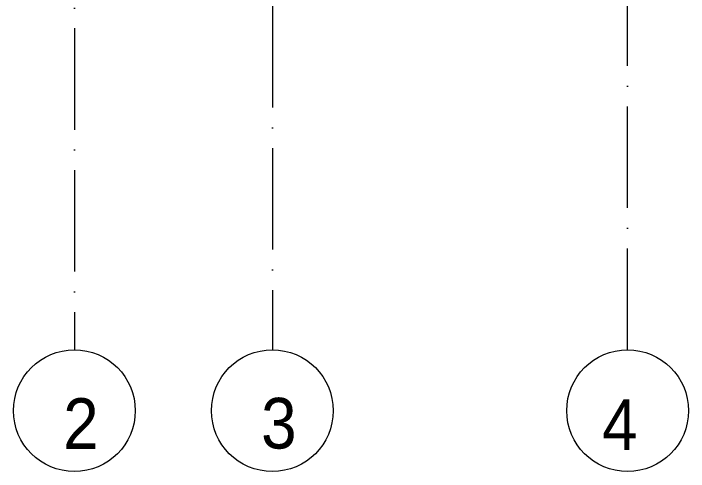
# Model space of a CAD drawing. Header units: millimetres. Extents: x -6467 to 106027, y -7090 to 195095.
# Drawn here: x -600 to 6050, y -7090 to -2573 of the extents above; entities that cross this region are included whole.
import ezdxf

# ---------------------------------------------------------------- set-up
doc = ezdxf.new("R2010")
doc.units = ezdxf.units.MM
doc.linetypes.add('50_200_ШТРИХ_1Т_ш5_п1_п1_', pattern=[1400, 1000, -200, 0, -200])
for name, color, linetype, lineweight, true_color in [('Оси-1', 7, 'Continuous', 20, 0xaaaaaa), ('Оси-2', 7, 'Continuous', 9, 0xaaaaaa), ('Оси-3', 7, '50_200_ШТРИХ_1Т_ш5_п1_п1_', 9, 0xaaaaaa)]:
    doc.layers.add(name, color=color, linetype=linetype, lineweight=lineweight, true_color=true_color)
doc.styles.add('Arial', font='arial.ttf', dxfattribs={"width": 0.9, "height": 500})

# ---------------------------------------------------------------- blocks, each defined once
blk = doc.blocks.new('Ось сетки - Круг_Ø6_00__ISO-2_5_0_9K_-17386508-АИ_План этажа Радиаторы_2')
at = {"layer": 'Оси-1'}
blk.add_circle((0, 0), 3, dxfattribs=at)

msp = doc.modelspace()

# ---------------------------------------------------------------- linework, layer by layer
at = {"layer": 'Оси-3'}
for p, q in [((5450, -5889.7), (5450, 91281)), ((1950, 7300.3), (1950, -5889.7)), ((0, 7082.1), (0, -5889.7))]:
    msp.add_line(p, q, dxfattribs=at)

# ---------------------------------------------------------------- block references
at = {"layer": 'Оси-1', "xscale": 199.9999999999999, "yscale": 199.9999999999999, "zscale": 199.9999999999999, "rotation": 180}
for p in [(0, -6489.7), (1950, -6489.7)]:
    msp.add_blockref('Ось сетки - Круг_Ø6_00__ISO-2_5_0_9K_-17386508-АИ_План этажа Радиаторы_2', p, dxfattribs=at)
at = {"layer": 'Оси-1', "xscale": 199.9999999999999, "yscale": 199.9999999999999, "zscale": 199.9999999999999}
msp.add_blockref('Ось сетки - Круг_Ø6_00__ISO-2_5_0_9K_-17386508-АИ_План этажа Радиаторы_2', (5450, -6489.7), dxfattribs=at)

# ---------------------------------------------------------------- texts
at = {"layer": 'Оси-2', "char_height": 500, "width": 358.2, "attachment_point": 5, "line_spacing_factor": 0.936439, "style": 'Arial'}
for s, insert in [('\\pxqc,t4.572,9.144,13.716,18.288,22.86,27.432,32.004,36.576,41.148,45.72,50.292,54.864,59.436,64.008,68.58,73.152,77.724,82.296,86.868,91.44,96.012,100.584,105.156,109.728,114.3,118.872,123.444,128.016,132.588,137.16,141.732,146.304;{2}', (64.3, -6616.9)), ('\\pxqc,t4.572,9.144,13.716,18.288,22.86,27.432,32.004,36.576,41.148,45.72,50.292,54.864,59.436,64.008,68.58,73.152,77.724,82.296,86.868,91.44,96.012,100.584,105.156,109.728,114.3,118.872,123.444,128.016,132.588,137.16,141.732,146.304;{3}', (2014.3, -6616.9)), ('\\pxqc,t4.572,9.144,13.716,18.288,22.86,27.432,32.004,36.576,41.148,45.72,50.292,54.864,59.436,64.008,68.58,73.152,77.724,82.296,86.868,91.44,96.012,100.584,105.156,109.728,114.3,118.872,123.444,128.016,132.588,137.16,141.732,146.304;{4}', (5373.1, -6627.2))]:
    msp.add_mtext(s, dxfattribs=dict(at, insert=insert))

doc.saveas('drawing.dxf')
